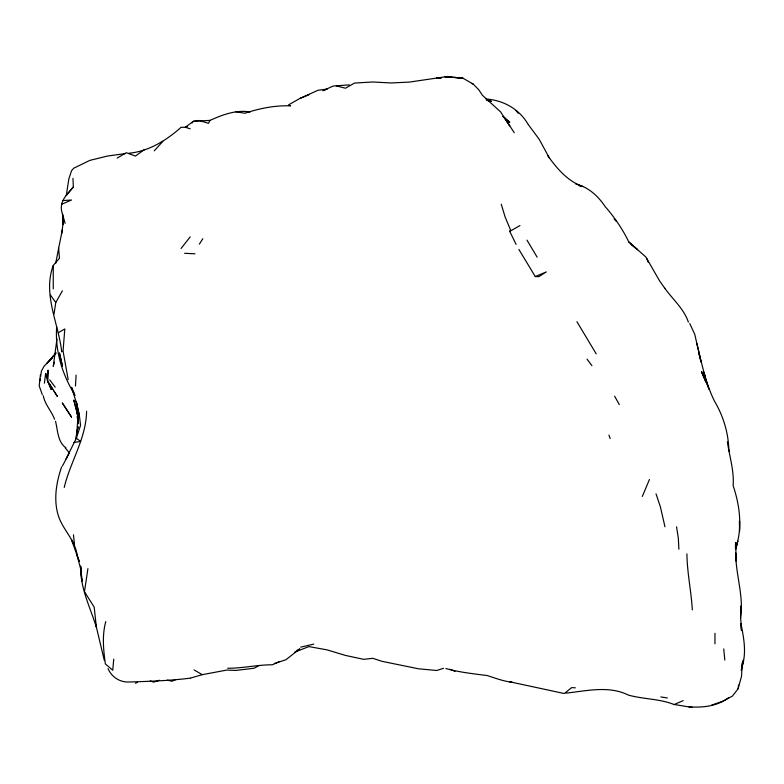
<?xml version="1.0" encoding="UTF-8"?>
<svg xmlns="http://www.w3.org/2000/svg" width="784" height="784" viewBox="0 0 784 784"><rect width="100%" height="100%" fill="white"/><g stroke="black" fill="none" stroke-linecap="round" stroke-linejoin="round"><path stroke-width="1.18" d="M53.263 288.865L53.263 265.443L59.447 258.259L58.653 248.175L62.397 229.643M714.949 643.85L714.988 633.325M735.843 549.221L737.764 541.058C741.968 522.781 739.077 503.191 733.128 485.668C734.265 470.821 729.443 456.455 727.405 441.882M735.441 548.516L735.559 542.597L736.294 561.295L735.745 553.024C735.617 574.731 744.006 596.075 740.527 617.733M61.74 351.056L61.711 351.83C58.526 323.165 42.522 294.157 53.263 265.443M56.664 327.046C54.939 351.261 62.485 375.007 75.137 395.469M741.88 669.938L741.537 676.19L738.146 688.685L738.587 685.059M75.47 386.051L76.097 375.144M56.987 338.874L53.263 366.304L54.419 362.169M77.998 416.216L73.863 400.222L77.998 416.216L76.763 433.523L78.096 426.702L75.705 438.619M740.478 609.58L740.782 606.052L740.586 616.479L741.468 630.444M113.749 659.128L112.739 670.251L105.379 663.96C103.449 649.907 101.92 635.442 105.791 621.555M86.583 411.257C86.181 438.501 70.325 461.6 64.239 487.413M40.435 374.654L39.2 385.914L42.297 394.666M44.394 383.209L45.658 373.4L47.246 378.006M40.062 380.701L40.366 378.535M40.67 376.369L41.434 370.959L44.139 366.148L52.499 357.602L46.795 363.511L55.811 352.908M61.632 233.857L62.847 225.194L62.553 214.297C58.114 202.194 66.297 195.304 73.353 186.974L72.951 178.311M54.027 314.09L55.762 302.546L62.397 290.825M742.566 665.057C746.495 651.328 743.644 637.441 741.007 623.79L741.468 630.552M87.926 568.616L84.466 591.704L94.198 607.159L96.324 627.014C89.993 606.875 80.046 587.667 80.654 566.048L81.948 580.258M55.723 263.248L58.653 248.175M741.164 670.438L741.644 668.164M742.125 665.9L743.32 660.226L741.625 669.791L742.144 662.852M735.843 548.065L737.764 541.058L735.882 547.879M66.013 458.944L76.362 438.246L80.546 425.291L79.36 415.432L76.224 401.584L79.36 415.432M61.603 466.941C55.997 483.179 53.047 501.76 59.251 518.293C64.2 530.709 74.696 540.441 76.92 553.886M642.312 496.488L649.426 479.514M516.088 244.392L509.747 231.388L510.462 229.781L505.121 216.982L501.25 204.212M250.204 111.975C236.121 109.574 222.627 114.729 209.994 120.383L208.466 123.333L199.342 120.491L193.344 121.314L185.377 127.263L181.075 127.302C166.62 140.238 148.568 151.488 128.948 153.223M62.397 466.088L69.384 452.819M199.342 244.138L202.811 238.738M53.341 356.749L56.076 353.055M192.09 122.98L193.344 121.314L209.994 120.383M738.097 688.832L732.413 696.094L722.926 701.161L711.568 705.149M181.075 248.469L190.208 236.856M73.353 186.974L66.287 195.549L68.816 179.056L71.53 170.755L73.716 168.217L89.788 160.406L107.447 156.055L125.479 153.576M154.252 150.812L162.817 141.385M144.56 149.479L135.426 156.075L126.302 152.704L117.169 158.064M58.408 332.651L64.807 328.947L63.063 351.046L68.179 379.711M728.865 697.564C717.272 706.247 702.689 707.952 688.646 706.727M299.762 98.5L288.404 104.978L290.639 105.85C275.233 105.252 259.563 108.349 244.99 113.249L235.857 111.779M509.747 231.388L519.978 225.557M296.675 650.642L299.762 648.887L285.954 659.716L274.361 663.568M259.19 665.43L254.114 668.233L235.857 670.438L226.733 670.085L202.282 674.671L190.502 678.072M135.436 683.246L137.465 682.296M279.476 661.529L272.381 664.793C257.475 664.744 242.658 668.35 227.674 668.242M61.613 204.301L71.52 200.018L62.397 200.586M683.217 700.651L674.25 704.493L692.341 707.482M176.008 679.493L171.951 681.218L167.384 680.149M535.286 276.566L546.262 271.921L538.853 276.644L535.286 276.566L518.881 249.43M308.896 94.776L299.851 98.47L318.03 90.248L327.153 89.072L322.93 90.709L333.122 86.054L349.341 84.878M294.725 652.131L308.896 646.584L327.153 649.897L345.411 655.414L363.678 659.334L372.802 658.315L381.935 661.304L418.45 668.791L436.708 670.506L443.558 668.291M187.307 126.547L185.377 127.263L190.208 128.831M159.397 680.238L153.693 682.139L150.263 680.943M300.703 647.153L313.698 644.115M73.961 442.45L80.654 441.461L76.362 438.246M190.11 678.18C169.814 680.698 149.323 681.345 128.899 682.011C119.727 682.364 111.632 677.033 108.045 668.615M566.136 693.125C586.814 690.89 608.756 685.363 628.435 695.094C643.341 699.25 659.197 698.701 673.662 704.346L674.083 704.512M445.841 668.536C459.218 672.241 473.301 673.789 487.07 675.514C495.282 678.062 503.377 681.325 512.001 682.207L509.747 681.786L563.265 693.321L564.529 693.409L571.654 687.617L575.338 687.803M184.603 253.31L194.981 253.8M451.888 77.185L444.92 76.803L462.776 78.106L473.232 84.094L478.867 89.895L482.356 95.227L500.613 111.906L509.747 125.842L504.23 117.424L509.747 122.294L502.662 116.463M454.308 77.391L462.776 78.106L445.841 76.665L447.262 76.518L409.326 82.095L391.069 82.957L372.802 81.987L354.544 83.055L345.421 88.22L336.287 85.858M485.913 99.009C503.259 100.146 519.253 109.015 528.004 124.195M660.843 696.947L667.321 697.956M579.298 185.857L582.786 186.572C567.734 181.28 556.679 168.295 547.702 155.575M486.923 100.381L491.49 101.41L486.923 100.087M575.828 184.015C588.559 187.17 598.192 196.127 605.228 206.692C614.391 217.099 622.359 228.781 628.435 241.207M471.664 83.506L473.232 84.094M449.898 669.252L454.965 671.369M194.079 669.928L202.282 674.671M65.895 447.742C57.673 442.323 57.683 429.867 55.537 421.273M631.11 244.471L637.568 249.743L628.435 241.59L645.879 257.025L659.53 280.77L664.793 288.267M614.068 218.912L616.342 221.362M65.229 447.948L69.1 452.564M528.308 124.607L539.255 139.366L549.486 158.26M664.577 287.963C672.564 299.214 683.913 308.749 688.372 322.097M516.097 110.573L518.185 113.278M49.706 379.838L55.233 387.198M587.04 359.16L591.92 365.667M50.441 295.078L55.762 302.546M504.23 117.424L514.265 132.712M52.832 389.285L47.569 381.073L45.658 373.4M54.145 391.334L57.428 396.469L47.569 381.073L48.01 370.283L47.569 381.073L51.205 389.521L49.225 383.768M596.232 353.917L576.926 321.685M537.138 257.142L526.985 240.149M614.607 396.155L619.301 404.603M74.264 393.333L71.52 387.257L77.44 406.004M78.047 418.715L77.185 416.686L78.047 421.263M689.763 323.586L694.732 334.239L701.033 361.718M646.692 258.426L648.348 262.424M54.566 419.205C51.499 411.071 44.943 404.515 43.257 395.763M708.442 387.688L709.03 389.236L705.669 380.632L703.317 371.449L708.148 386.914M608.933 435.051L610.177 438.521M656.022 493.861L660.412 506.934L664.959 526.789M696.868 343.549C701.7 363.07 705.502 382.945 714.449 401.094C723.25 415.883 728.307 432.552 728.865 449.8L729.159 451.408M65.121 223.352L62.622 214.512L62.965 224.596L62.553 214.297M698.691 353.045L701.112 362.188M104.282 660.255L95.53 623.574M704.591 374.321L706.119 382.572M77.949 417.343L77.224 412.707L77.988 419.518M676.543 526.799L678.356 538.383L678.885 549.231M73.461 534.796L74.509 544.733L71.52 539.794L79.262 561.471L76.714 554.004L81.546 572.3L80.654 567.763L81.957 581.405M723.74 648.927L724.818 660.089M692.341 609.864L692.331 609.707C691.194 590.999 687.137 572.643 686.911 553.867M77.185 406.151L78.204 423.811L78.086 419.469M739.567 531.562L739.498 520.978L739.557 529.749M441.078 77.979L436.708 77.685L441.157 78.008M71.52 417.088L62.397 403.084L71.52 417.088M705.355 380.818L701.474 371.724L705.355 380.818M62.397 366.059L59.476 353.114L62.397 366.059"/></g></svg>
